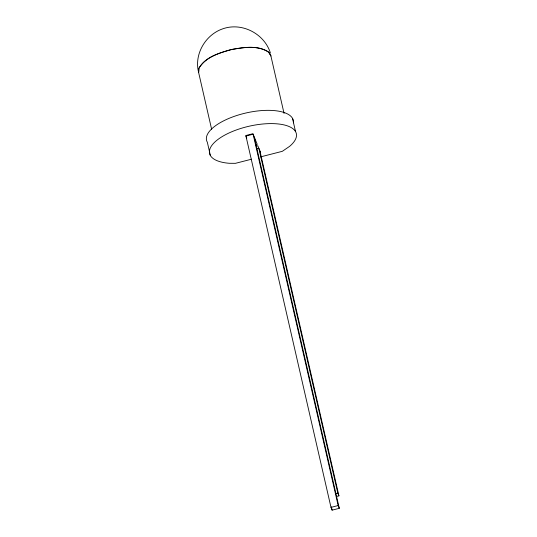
<?xml version="1.0" encoding="UTF-8"?>
<svg xmlns="http://www.w3.org/2000/svg" width="537" height="537" viewBox="0 0 537 537"><rect width="100%" height="100%" fill="white"/><g stroke="black" fill="none" stroke-linecap="round" stroke-linejoin="round"><path stroke-width="0.81" d="M270.715 55.586L268.332 51.827C256.928 44.873 242.61 47.41 230.205 49.8C218.633 53.297 204.751 57.231 198.737 68.729L198.67 72.69L211.632 129.296M198.677 72.24L198.938 68.991M199.059 68.179L199.106 67.877C206.168 56.607 220.136 52.66 232.252 49.377C244.268 47.41 258.485 44.9 269.071 52.519L270.95 56.029M255.646 144.762L257.243 144.352L252.92 133.713L245.745 135.552L246.792 138.123M256.223 146.178L257.814 145.769L260.411 152.159M256.444 148.89L258.834 148.279L337.807 493.094L338.934 495.859L336.545 496.477M251.611 159.187L235.441 163.329L229.353 163.295A44.511 17.748 -12.9 0 1 216.337 140.721A44.511 17.748 -12.9 0 1 276.555 123.799A44.511 17.748 -12.9 0 1 289.571 146.373L282.334 151.313L260.505 156.905M335.417 493.704L337.807 493.094M330.993 507.378L338.162 505.539L339.29 508.311L332.121 510.15L330.993 507.378L245.946 136.042L253.122 134.21L338.162 505.539M270.426 53.103C264.499 33.73 241.979 22.03 222.835 28.797C205.57 34.623 194.092 54.069 198.509 71.924M292.497 118.321L295.531 131.585M270.722 55.19L284.053 113.414M259.962 151.051L338.934 495.859M254.243 136.975L339.29 508.311M331.369 506.888L332.121 510.15M210.376 155.515L207.336 142.251A44.511 17.748 -12.9 0 1 246.342 112.898A44.511 17.748 -12.9 0 1 293.43 122.859"/></g></svg>
